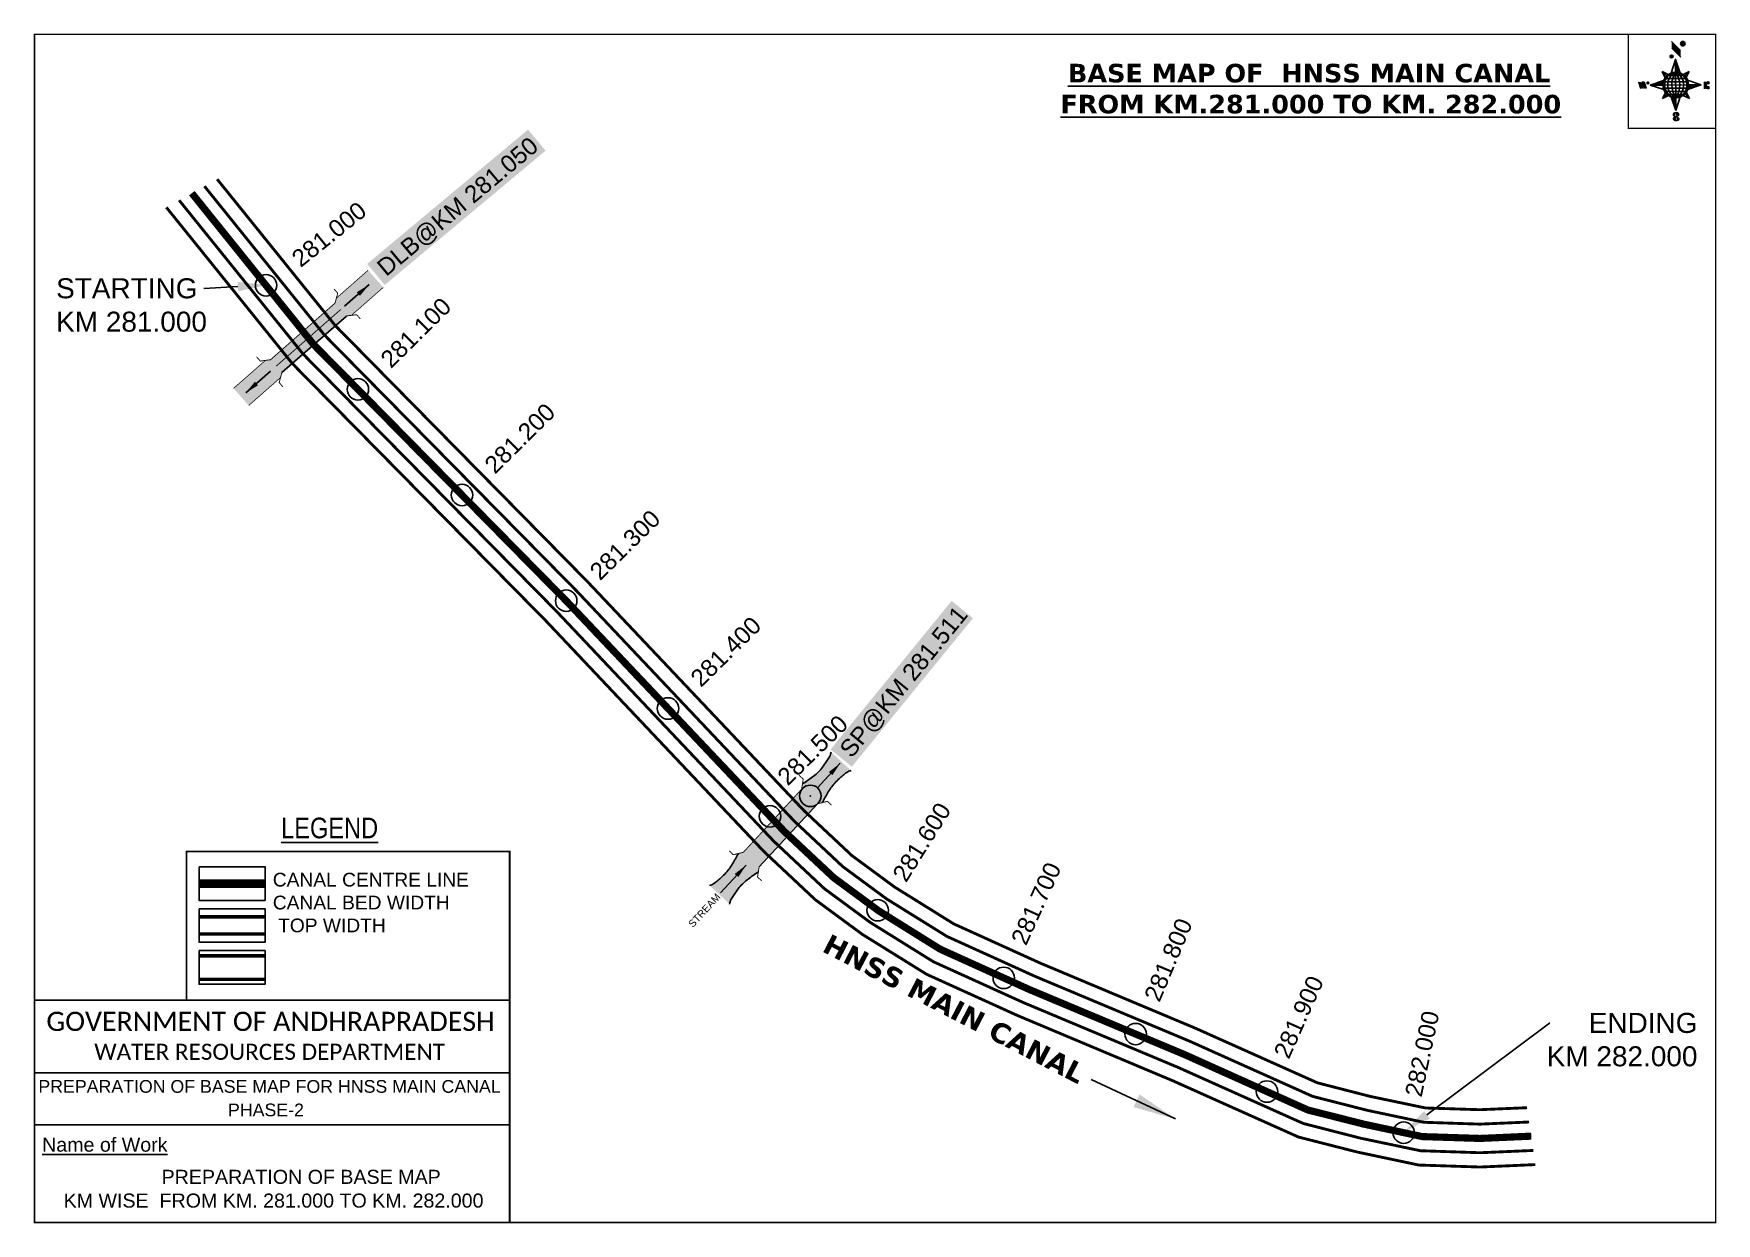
# Model space of a CAD drawing. Header units: inches. Extents: x 770108 to 771284, y 1592701 to 1593533.
import ezdxf
from ezdxf import colors
from ezdxf.entities.mleader import LeaderData, LeaderLine
from ezdxf.enums import TextEntityAlignment as Align
from ezdxf.math import Vec2, Vec3

# ---------------------------------------------------------------- set-up
doc = ezdxf.new("R2010")
doc.units = ezdxf.units.IN
doc.header["$LTSCALE"] = 15
doc.header["$MEASUREMENT"] = 0
doc.header["$PDMODE"] = 32
doc.header["$PDSIZE"] = 15
doc.linetypes.add('ACAD_ISO02W100', pattern=[15, 12, -3])
doc.linetypes.add('HIDDEN2', pattern=[0.1875, 0.125, -0.0625])
for name, color, linetype in [('AQUADUCT', 1, 'Continuous'), ('bord', 1, 'Continuous'), ('CANAL1', 7, 'Continuous'), ('CSMark', 72, 'Continuous'), ('DCBMS', 232, 'Continuous'), ('PAGE', 7, 'Continuous'), ('STRUCTURE', 5, 'Continuous'), ('TEXT', 6, 'Continuous')]:
    doc.layers.add(name, color=color, linetype=linetype)
doc.styles.add('ARIALN', font='ARIALN.TTF')
doc.styles.get("Standard").update_dxf_attribs({"font": 'arial.ttf'})
doc.dimstyles.get("Standard").update_dxf_attribs({"dimtxt": 20, "dimasz": 0.18, "dimexe": 0.18, "dimexo": 0.0625, "dimgap": 0.09, "dimtad": 0, "dimtih": 1, "dimtoh": 1, "dimdec": 4, "dimzin": 0, "dimdsep": 46, "dimtxsty": 'Standard', "dimcen": 0.09, "dimadec": 0, "dimazin": 0, "dimtfac": 1, "dimtdec": 4, "dimtofl": 0, "dimtmove": 0, "dimatfit": 3, "dimfxl": 1, "dimtolj": 1, "dimtzin": 0, "dimarcsym": 0})
pattern_1 = [(267.297113149, (-8720374.938, 50637915.138), (10.5367255337, -0.497431438), [])]
pattern_2 = [(357.297113149, (-8720374.938, 50637915.138), (0.497431438, 10.5367255337), [])]

# ---------------------------------------------------------------- blocks, each defined once
blk = doc.blocks.new('*X26')
at = {"color": 0, "linetype": 'Continuous'}
for p, q in [((6321.6, 240.5), (6322.3, 241.2)), ((6321.6, 240.3), (6322.3, 241)), ((6321.6, 240.1), (6322.3, 240.8)), ((6321.6, 239.9), (6322.4, 240.7)), ((6321.6, 239.8), (6322.4, 240.6)), ((6321.6, 239.6), (6322.5, 240.5)), ((6321.6, 239.4), (6322.5, 240.3)), ((6321.6, 239.2), (6322.6, 240.2)), ((6321.7, 239.1), (6322.6, 240.1)), ((6321.8, 240.8), (6322.4, 241.4)), ((6321.8, 239), (6322.7, 240)), ((6321.8, 239), (6322.8, 239.9)), ((6321.9, 238.9), (6322.9, 239.8)), ((6322, 238.8), (6323, 239.7)), ((6322.1, 241.3), (6322.4, 241.6)), ((6322.1, 238.7), (6323.1, 239.6)), ((6322.2, 238.6), (6323.1, 239.6)), ((6322.3, 238.5), (6323.2, 239.5)), ((6322.4, 238.5), (6323.3, 239.4)), ((6322.5, 238.4), (6323.4, 239.3)), ((6322.7, 238.4), (6323.6, 239.3)), ((6322.8, 238.3), (6323.7, 239.2)), ((6322.9, 238.3), (6323.8, 239.1)), ((6323.1, 238.2), (6323.9, 239.1)), ((6323.2, 238.2), (6324, 239)), ((6323.3, 238.2), (6324.2, 239)), ((6323.5, 238.1), (6324.3, 238.9)), ((6323.7, 238.1), (6324.4, 238.9)), ((6323.8, 238.1), (6324.6, 238.8)), ((6324.1, 238.2), (6324.7, 238.8)), ((6324.3, 238.3), (6324.9, 238.8)), ((6324.6, 238.3), (6325.1, 238.8)), ((6324.8, 238.4), (6325.2, 238.8)), ((6325.1, 238.5), (6325.4, 238.8)), ((6325.4, 238.6), (6325.6, 238.8))]:
    blk.add_line(p, q, dxfattribs=at)
blk = doc.blocks.new('*X25')
at = {"color": 0, "linetype": 'Continuous'}
for p, q in [((6324.4, 240.3), (6324.5, 240.4)), ((6324.6, 240.3), (6324.8, 240.5)), ((6324.7, 240.2), (6325, 240.5)), ((6324.8, 240.2), (6325.2, 240.6)), ((6325, 240.1), (6325.5, 240.6)), ((6325.1, 240.1), (6325.6, 240.6)), ((6325.2, 240), (6325.8, 240.6)), ((6325.3, 240), (6326, 240.6)), ((6325.4, 239.9), (6326.1, 240.6)), ((6325.5, 239.8), (6326.2, 240.5)), ((6325.6, 239.8), (6326.3, 240.5)), ((6325.7, 239.7), (6326.5, 240.4)), ((6325.9, 239.6), (6326.6, 240.3)), ((6326, 239.5), (6326.7, 240.3)), ((6326, 239.4), (6326.8, 240.2)), ((6326.1, 239.3), (6327, 240.2)), ((6326.2, 239.3), (6327.1, 240.1)), ((6326.3, 239.2), (6327.1, 240)), ((6326.4, 239.1), (6327.2, 239.9)), ((6326.5, 239), (6327.3, 239.8)), ((6326.5, 238.9), (6327.4, 239.7)), ((6326.6, 238.8), (6327.5, 239.6)), ((6326.7, 238.7), (6327.5, 239.5)), ((6326.8, 238.6), (6327.6, 239.4)), ((6326.8, 238.5), (6327.7, 239.3)), ((6326.8, 236.5), (6327.4, 237)), ((6326.9, 238.3), (6327.8, 239.2)), ((6326.9, 238.2), (6327.9, 239.1)), ((6326.9, 236.8), (6327.6, 237.4)), ((6327, 238.1), (6327.8, 239)), ((6327, 237.9), (6327.8, 238.8)), ((6327, 237.8), (6327.8, 238.6)), ((6327, 237.6), (6327.8, 238.4)), ((6327, 237.4), (6327.8, 238.2)), ((6327, 237.3), (6327.8, 238)), ((6327, 237.1), (6327.8, 237.9))]:
    blk.add_line(p, q, dxfattribs=at)
blk = doc.blocks.new('H')
at = {"layer": 'bord', "extrusion": (0.000427885, 0.004792, 0.999988)}
h = blk.add_hatch(dxfattribs=at)
h.set_pattern_fill('LINE', color=8, scale=84.387686, angle=-2.7029, style=0)
h.set_pattern_definition(pattern_2)
h.paths.add_polyline_path([(-492, 786, -0.090992), (-448, 775), (-486, 912)])
h = blk.add_hatch(dxfattribs=at)
h.set_pattern_fill('LINE', color=8, scale=84.387686, angle=-92.7029, style=0)
h.set_pattern_definition(pattern_1)
h.paths.add_polyline_path([(-625, 665, -0.090992), (-615, 710), (-751, 671)])
h = blk.add_hatch(dxfattribs=at)
h.set_pattern_fill('LINE', color=8, scale=84.387686, angle=-2.7029, style=0)
h.set_pattern_definition(pattern_2)
h.paths.add_polyline_path([(-504, 533, -0.090992), (-549, 543), (-510, 406)])
h = blk.add_hatch(dxfattribs=at)
h.set_pattern_fill('LINE', color=8, scale=84.387686, angle=-92.7029, style=0)
h.set_pattern_definition(pattern_1)
h.paths.add_polyline_path([(-246, 647), (-372, 653, -0.090992), (-382, 609)])
for p, q in [((-519, 1020, -1217), (-435, 927, -1216)), ((-516, 1087, -1217), (-432, 994, -1217)), ((-538, 774, -1216), (-487, 906, -1216)), ((-487, 906, -1216), (-493, 780, -1216)), ((-487, 906, -1216), (-448, 769, -1216)), ((-865, 701, -1215), (-847, 638, -1215)), ((-847, 700, -1215), (-829, 637, -1215)), ((-829, 699, -1215), (-811, 636, -1215)), ((-829, 699, -1215), (-811, 698, -1215)), ((-811, 698, -1215), (-794, 635, -1215)), ((-752, 665, -1215), (-615, 704, -1215)), ((-627, 794, -1216), (-567, 760, -1216)), ((-627, 794, -1216), (-584, 747, -1215)), ((-599, 731, -1215), (-627, 794, -1216)), ((-421, 753, -1216), (-359, 781, -1216)), ((-359, 781, -1216), (-405, 739, -1216)), ((-359, 781, -1216), (-392, 721, -1215)), ((-379, 693, -1215), (-246, 641, -1215)), ((-213, 669, -1215), (-217, 601, -1215)), ((-752, 665, -1215), (-625, 659, -1215)), ((-619, 614, -1215), (-752, 665, -1215)), ((-639, 526, -1214), (-606, 585, -1215)), ((-639, 526, -1214), (-593, 568, -1215)), ((-577, 553, -1215), (-639, 526, -1214)), ((-511, 400, -1214), (-549, 537, -1214)), ((-460, 533, -1215), (-511, 400, -1214)), ((-505, 527, -1214), (-511, 400, -1214)), ((-371, 513, -1214), (-431, 546, -1215)), ((-371, 513, -1214), (-414, 560, -1215)), ((-399, 576, -1215), (-371, 513, -1214)), ((-246, 641, -1215), (-383, 603, -1215)), ((-373, 647, -1215), (-246, 641, -1215)), ((-197, 600, -1215), (-194, 668, -1215))]:
    blk.add_line(p, q, dxfattribs=at)
at = {"layer": 'bord', "color": 8, "linetype": 'ByBlock', "extrusion": (0.000427885, 0.004792, 0.999988)}
for p, q in [((-375, 679, -1215), (-620, 691, -1215)), ((-386, 711, -1215), (-605, 722, -1215)), ((-411, 744, -1216), (-578, 752, -1216)), ((-493, 780, -1216), (-505, 527, -1214)), ((-373, 647, -1215), (-625, 659, -1215)), ((-378, 616, -1215), (-623, 628, -1215)), ((-392, 585, -1215), (-611, 595, -1215)), ((-420, 555, -1215), (-587, 562, -1215))]:
    blk.add_line(p, q, dxfattribs=at)
at = {"layer": 'bord', "extrusion": (0.000427885, 0.004792, 0.999988), "elevation": -1212}
for points, const_width in [([(-522, 960), (-516, 1093)], 1.61), ([(-434, 933), (-428, 1066)], 1.61), ([(-870, 707), (-846, 706)], 0.642), ([(-829, 643), (-821, 678)], 0.642), ([(-793, 641), (-782, 694)], 0.642), ([(-223, 676), (-174, 673)], 0.706), ([(-829, 643), (-855, 644)], 0.642), ([(-811, 642), (-784, 641)], 0.642), ([(-177, 605), (-226, 607)], 0.706), ([(-195, 645), (-185, 644)], 0.706)]:
    blk.add_lwpolyline(points, dxfattribs=dict(at, const_width=const_width))
for points, const_width in [([(-414, 1073, 1), (-398, 1058, 1)], 22.3), ([(-530, 950, 1), (-520, 939, 1)], 14.8), ([(-776, 697, 1), (-769, 690, 1)], 8.9), ([(-180, 618, 1), (-173, 611, 1)], 9.79), ([(-178, 667, 1), (-171, 660, 1)], 9.79), ([(-490, 362, 1), (-498, 369, 1)], 11.1), ([(-525, 322, 1), (-533, 329, 1)], 11.1)]:
    blk.add_lwpolyline(points, format="xyb", close=True, dxfattribs=dict(at, const_width=const_width))
for points in [[(-537, 317), (-531, 310), (-520, 307), (-505, 307), (-494, 310), (-486, 318), (-487, 326), (-491, 333), (-494, 336), (-503, 341), (-522, 347), (-530, 352), (-534, 355), (-537, 363), (-537, 373), (-530, 381), (-520, 384), (-504, 384), (-493, 380), (-487, 373)], [(-522, 348), (-526, 354), (-528, 361), (-528, 371), (-526, 375), (-521, 381), (-515, 384)], [(-505, 307), (-499, 312), (-497, 319), (-497, 327), (-501, 335), (-509, 343)]]:
    blk.add_lwpolyline(points, dxfattribs=at)
at = {"layer": 'bord', "extrusion": (0.000427885, 0.004792, 0.999988)}
for centre, radius in [((-406, 1065, -1212), 22.3), ((-525, 944, -1212), 14.8), ((-773, 694, -1212), 8.9), ((-498, 659, -1212), 127), ((-177, 615, -1212), 9.79), ((-174, 663, -1212), 9.79), ((-494, 365, -1212), 11.1), ((-529, 325, -1212), 11.1)]:
    blk.add_circle(centre, radius, dxfattribs=at)
at = {"layer": 'bord', "color": 8, "linetype": 'ByBlock', "extrusion": (0.000427885, 0.004792, 0.999988)}
for centre, radius, start, end in [((-482, 658, -1212), 128, 94.9254, 259.6691), ((-437, 656, -1212), 141, 113.2864, 241.308), ((-316, 651, -1212), 222, 142.5892, 212.0053), ((-560, 662, -1212), 141, 293.2864, 61.308), ((-681, 668, -1212), 222, 322.5892, 32.0053), ((-515, 660, -1212), 128, 274.9254, 79.6691)]:
    blk.add_arc(centre, radius, start, end, dxfattribs=at)
at = {"layer": 'bord', "extrusion": (0.000427885, 0.004792, 0.999988)}
for points in [[(-516, 1093, -1212), (-431, 1000, -1212), (-519, 1026, -1212), (-434, 933, -1212)], [(-864, 707, -1212), (-846, 706, -1212), (-846, 644, -1212), (-829, 643, -1212)], [(-829, 705, -1212), (-811, 704, -1212), (-811, 642, -1212), (-793, 641, -1212)], [(-193, 674, -1212), (-197, 606, -1212), (-213, 675, -1212), (-216, 607, -1212)]]:
    blk.add_solid(points, dxfattribs=at)
at = {"layer": 'bord', "extrusion": (0.000427885, 0.004792, 0.999988), "xscale": 7.977342409717546, "yscale": 7.977342408231451, "zscale": 7.977342408476333, "rotation": 138.0840426661453}
for name, p in [('*X25', (38301, -31929, -1212)), ('*X26', (38314, -31951, -1212))]:
    blk.add_blockref(name, p, dxfattribs=at)
blk = doc.blocks.new('DLB')
at = {"layer": 'STRUCTURE'}
h = blk.add_hatch(dxfattribs=at)
h.set_pattern_fill('DOTS', color=6, scale=20, angle=320.37224793, style=0)
h.paths.add_polyline_path([(769699.5, 1706950), (769699.5, 1706934), (769729.1, 1706934), (769732.1, 1706936), (769792.1, 1706936), (769795.1, 1706934), (769824.7, 1706934), (769824.7, 1706950), (769795.1, 1706950), (769792.1, 1706948), (769732.1, 1706948), (769729.1, 1706950)])
at = {"layer": 'STRUCTURE', "color": 6, "linetype": 'ACAD_ISO02W100', "ltscale": 0.5, "const_width": 0.5}
for points in [[(769699.5, 1706950), (769729.1, 1706950)], [(769795.1, 1706950), (769824.7, 1706950)], [(769699.5, 1706934), (769729.1, 1706934)], [(769795.1, 1706934), (769824.7, 1706934)]]:
    blk.add_lwpolyline(points, dxfattribs=at)
at = {"layer": 'STRUCTURE', "color": 6, "const_width": 0.628}
for points in [[(769726.1, 1706956), (769726.1, 1706952), (769732.1, 1706948), (769792.1, 1706948), (769798.1, 1706952), (769798.1, 1706956)], [(769732.1, 1706942), (769792.1, 1706942)], [(769726.1, 1706928), (769726.1, 1706932), (769732.1, 1706936), (769792.1, 1706936), (769798.1, 1706932), (769798.1, 1706928)]]:
    blk.add_lwpolyline(points, dxfattribs=at)
at = {"layer": 'STRUCTURE', "color": 6}
blk.add_lwpolyline([(769732.1, 1706936), (769792.1, 1706936)], dxfattribs=at)
blk.add_lwpolyline([(769732.1, 1706936), (769792.1, 1706936)], dxfattribs=at)
at = {"layer": 'STRUCTURE', "color": 0}
blk.add_circle((769762.1, 1706942), 1.8, dxfattribs=at)
for points in [[(769703.8, 1706942), (769726.7, 1706942)], [(769818.6, 1706942), (769795.7, 1706942)]]:
    blk.add_leader(points, dimstyle='Standard', override={"dimasz": 10, "dimgap": 0.09, "dimtad": 0}, dxfattribs=at)
blk = doc.blocks.new('SP')
at = {"layer": 'STRUCTURE'}
h = blk.add_hatch(dxfattribs=at)
h.set_pattern_fill('DASH', color=256, scale=8, style=0)
edge = h.paths.add_edge_path()
edge.add_spline(control_points=[(769825.7, 1706742.1), (769825.3, 1706741.8), (769823.8, 1706740.8), (769820.9, 1706740.3), (769817, 1706739.7), (769811.4, 1706738.9), (769804, 1706739.7), (769798.4, 1706741), (769795.6, 1706741.6)], knot_values=[0, 0, 0, 0, 1.613557, 5.24513, 8.624976, 13.470124, 22.190216, 30.746377, 30.746377, 30.746377, 30.746377], degree=3, periodic=0)
edge.add_line((769795.6, 1706741.6), (769792.6, 1706739.6))
edge.add_line((769792.6, 1706739.6), (769732.6, 1706739.6))
edge.add_line((769732.6, 1706739.6), (769729.6, 1706741.6))
edge.add_spline(control_points=[(769729.6, 1706741.6), (769726.9, 1706740.9), (769721.3, 1706739.5), (769713.9, 1706738.5), (769708.3, 1706739.1), (769704.4, 1706739.6), (769701.5, 1706740), (769700, 1706741), (769699.5, 1706741.3)], knot_values=[0, 0, 0, 0, 8.556161, 17.276253, 22.121402, 25.501247, 29.13282, 30.746377, 30.746377, 30.746377, 30.746377], degree=3, periodic=0)
edge.add_line((769699.5, 1706741.3), (769699.5, 1706722.1))
edge.add_spline(control_points=[(769699.5, 1706722.1), (769700, 1706722.4), (769701.4, 1706723.4), (769704.3, 1706724), (769708.2, 1706724.5), (769713.8, 1706725.3), (769721.2, 1706724.5), (769726.8, 1706723.3), (769729.6, 1706722.6)], knot_values=[0, 0, 0, 0, 1.613557, 5.24513, 8.624976, 13.470124, 22.190216, 30.746377, 30.746377, 30.746377, 30.746377], degree=3, periodic=0)
edge.add_line((769729.6, 1706722.6), (769732.6, 1706724.6))
edge.add_line((769732.6, 1706724.6), (769792.6, 1706724.6))
edge.add_line((769792.6, 1706724.6), (769795.6, 1706722.6))
edge.add_spline(control_points=[(769795.6, 1706722.6), (769798.4, 1706723.3), (769803.9, 1706724.8), (769811.3, 1706725.8), (769817, 1706725.1), (769820.9, 1706724.7), (769823.8, 1706724.2), (769825.2, 1706723.3), (769825.7, 1706723)], knot_values=[0, 0, 0, 0, 8.556161, 17.276253, 22.121402, 25.501247, 29.13282, 30.746377, 30.746377, 30.746377, 30.746377], degree=3, periodic=0)
edge.add_line((769825.7, 1706723), (769825.7, 1706742.1))
h.paths.add_polyline_path([(769764.2, 1706732.1, -1), (769761.1, 1706732.1, -1)], flags=0)
h.paths.add_polyline_path([(769761.1, 1706732.1, 1), (769764.2, 1706732.1, 1)], flags=16)
at = {"layer": 'STRUCTURE', "const_width": 0.628}
for points in [[(769726.6, 1706747.6), (769726.6, 1706743.6), (769732.6, 1706739.6), (769792.6, 1706739.6), (769798.6, 1706743.6), (769798.6, 1706747.6)], [(769726.6, 1706716.6), (769726.6, 1706720.6), (769732.6, 1706724.6), (769792.6, 1706724.6), (769798.6, 1706720.6), (769798.6, 1706716.6)]]:
    blk.add_lwpolyline(points, dxfattribs=at)
at = {"layer": 'STRUCTURE', "color": 3}
blk.add_lwpolyline([(769732.6, 1706724.6), (769792.6, 1706724.6)], dxfattribs=at)
blk.add_lwpolyline([(769732.6, 1706724.6), (769792.6, 1706724.6)], dxfattribs=at)
at = {"layer": 'STRUCTURE', "color": 0}
blk.add_circle((769762.6, 1706732.1), 1.55, dxfattribs=at)
at = {"layer": 'STRUCTURE'}
for points in [[(769699.5, 1706741.3), (769700.9, 1706740.5), (769704.4, 1706739.6), (769707.8, 1706739.2), (769712.6, 1706738.8), (769721.3, 1706739.7), (769729.6, 1706741.6)], [(769825.7, 1706742.1), (769824.3, 1706741.3), (769820.8, 1706740.3), (769817.5, 1706739.8), (769812.7, 1706739.2), (769804, 1706739.9), (769795.6, 1706741.6)], [(769699.5, 1706722.1), (769700.9, 1706723), (769704.4, 1706724), (769707.7, 1706724.5), (769712.5, 1706725), (769721.2, 1706724.4), (769729.6, 1706722.6)], [(769825.7, 1706723), (769824.3, 1706723.8), (769820.8, 1706724.7), (769817.4, 1706725.1), (769812.6, 1706725.5), (769803.9, 1706724.6), (769795.6, 1706722.6)]]:
    blk.add_spline(points, degree=3, dxfattribs=at)
at = {"layer": 'STRUCTURE', "color": 0}
blk.add_text('STREAM', height=5, dxfattribs=at).set_placement((769684.3, 1706732.1), align=Align.MIDDLE_CENTER)
for points in [[(769727.4, 1706732.1), (769700.8, 1706732.1)], [(769824.4, 1706732.1), (769800.5, 1706732.1)]]:
    blk.add_leader(points, dimstyle='Standard', override={"dimasz": 10, "dimgap": 0.09, "dimtad": 0}, dxfattribs=at)

msp = doc.modelspace()

# ---------------------------------------------------------------- linework, layer by layer
at = {"layer": 'CANAL1', "color": 200, "const_width": 2}
for points in [[(770236.3, 1593431.3), (770318.7, 1593329.1), (770495.3, 1593149.7), (770646.7, 1592989.5), (770680.1, 1592958.2), (770709.8, 1592936.3), (770751.2, 1592910.5), (770812, 1592882.9), (770920.4, 1592837.4), (771005.5, 1592799.3), (771042.4, 1592789.8), (771081.1, 1592781.7), (771119.1, 1592780.5), (771152.1, 1592781.9)], [(770200.8, 1593411.6), (770288.8, 1593302.4), (770466.6, 1593121.9), (770618.5, 1592961.1), (770654.4, 1592927.4), (770687.4, 1592903.1), (770732.3, 1592875.2), (770796, 1592846.3), (770904.5, 1592800.7), (770992.2, 1592761.4), (771033.3, 1592750.9), (771076.3, 1592741.8), (771119.3, 1592740.4), (771157.8, 1592742.1)]]:
    msp.add_lwpolyline(points, dxfattribs=at)
at = {"layer": 'CANAL1', "color": 1, "linetype": 'HIDDEN2', "ltscale": 8, "const_width": 5}
msp.add_lwpolyline([(770218.6, 1593421.5), (770303.7, 1593315.7), (770334.7, 1593284.3), (770480.9, 1593135.8), (770622.8, 1592985.7), (770632.6, 1592975.3), (770667.3, 1592942.8), (770698.6, 1592919.7), (770741.7, 1592892.8), (770804, 1592864.6), (770912.5, 1592819.1), (770998.8, 1592780.3), (771037.9, 1592770.4), (771078.7, 1592761.7), (771119.2, 1592760.4), (771155, 1592762)], dxfattribs=at)
at = {"layer": 'CANAL1', "color": 5, "const_width": 2}
for points in [[(770227.4, 1593426.4), (770311.2, 1593322.4), (770488.1, 1593142.8), (770639.7, 1592982.4), (770673.7, 1592950.5), (770704.2, 1592928), (770746.5, 1592901.7), (770808, 1592873.8), (770916.4, 1592828.3), (771002.2, 1592789.8), (771040.2, 1592780.1), (771079.9, 1592771.7), (771119.1, 1592770.4), (771153.5, 1592771.9)], [(770209.7, 1593416.6), (770296.3, 1593309.1), (770473.7, 1593128.9), (770625.5, 1592968.2), (770660.8, 1592935.1), (770693, 1592911.4), (770737, 1592884), (770800, 1592855.4), (770908.5, 1592809.9), (770995.5, 1592770.9), (771035.6, 1592760.6), (771077.5, 1592751.8), (771119.3, 1592750.4), (771156.4, 1592752)]]:
    msp.add_lwpolyline(points, dxfattribs=at)
at = {"layer": 'CANAL1', "color": 1, "linetype": 'HIDDEN2', "ltscale": 100, "const_width": 6, "elevation": -0.4}
msp.add_lwpolyline([(770269.8, 1592938.6), (770223.7, 1592938.6)], dxfattribs=at)
at = {"layer": 'CANAL1', "color": 5, "const_width": 2.4, "elevation": -0.4}
for points in [[(770269.8, 1592915.4), (770223.7, 1592915.4)], [(770269.8, 1592903.4), (770223.7, 1592903.4)]]:
    msp.add_lwpolyline(points, dxfattribs=at)
at = {"layer": 'CANAL1', "color": 200, "const_width": 2.4, "elevation": -0.4}
for points in [[(770269.8, 1592888.1), (770223.7, 1592888.1)], [(770269.8, 1592871.7), (770223.7, 1592871.7)]]:
    msp.add_lwpolyline(points, dxfattribs=at)
at = {"layer": 'CSMark', "color": 3}
for p in [(770270.5, 1593357.1), (770407.5, 1593210.4), (770480.3, 1593136.5), (770551.5, 1593061.1), (770698.1, 1592920), (770786.2, 1592872.7), (770878.4, 1592833.4), (770970.2, 1592793.2), (771065.8, 1592764.4)]:
    msp.add_point(p, dxfattribs=at)
at = {"layer": 'CSMark'}
for p in [(770334.7, 1593284.3), (770651, 1593000), (770622.8, 1592985.7)]:
    msp.add_point(p, dxfattribs=at)
at = {"layer": 'PAGE', "const_width": 1}
msp.add_lwpolyline([(770108.6, 1592701.6), (771283.9, 1592701.6), (771283.9, 1593532.6), (770108.6, 1593532.6), (770108.6, 1592701.6)], dxfattribs=at)
at = {"layer": 'PAGE'}
for points, const_width in [([(771283.9, 1593532.6), (771222.8, 1593532.6), (771222.8, 1593466.9), (771283.9, 1593466.9)], 1), ([(770214.9, 1592961.1), (770440.8, 1592961.1), (770440.8, 1592857.2), (770214.9, 1592857.2)], 1.2), ([(770108.6, 1592857.2), (770440.8, 1592857.2), (770440.8, 1592701.6), (770108.6, 1592701.6)], 1.2)]:
    msp.add_lwpolyline(points, close=True, dxfattribs=dict(at, const_width=const_width))
at = {"layer": 'PAGE', "elevation": -0.4}
for points in [[(770223.7, 1592950.4), (770269.8, 1592950.4), (770269.8, 1592926.9), (770223.7, 1592926.9)], [(770223.7, 1592921.1), (770269.8, 1592921.1), (770269.8, 1592897.6), (770223.7, 1592897.6)], [(770223.7, 1592891.8), (770269.8, 1592891.8), (770269.8, 1592868.3), (770223.7, 1592868.3)]]:
    msp.add_lwpolyline(points, close=True, dxfattribs=at)
at = {"layer": 'PAGE'}
for points in [[(770108.6, 1592806.3), (770440.8, 1592806.3)], [(770108.6, 1592769.9), (770440.8, 1592769.9)]]:
    msp.add_lwpolyline(points, dxfattribs=at)

# ---------------------------------------------------------------- block references
at = {"layer": 'AQUADUCT', "color": 1, "xscale": 0.0703495379661093, "yscale": 0.07034953800030053, "zscale": 0.07034953795990817, "rotation": 3.078330607406165}
msp.add_blockref('H', (771293.5, 1593453.2, 85.4), dxfattribs=at)
at = {"layer": 'STRUCTURE', "color": 0}
for name, p, rotation in [('DLB', (1318091.3, -197240.9), 41.28404091769158), ('SP', (1502556.3, -130319.6), 47.28822582228891)]:
    msp.add_blockref(name, p, dxfattribs=dict(at, rotation=rotation))

# ---------------------------------------------------------------- texts
at = {"layer": 'CANAL1', "insert": (770664.1, 1592904.4), "char_height": 14, "width": 205.129, "attachment_point": 1, "rotation": 332.5443}
msp.add_mtext('\\pi0.96322;{\\fVerdana|b1|i0|c0|p34;HNSS MAIN CANAL}', dxfattribs=at)
at = {"layer": 'CSMark', "color": 1}
for s, rotation, p in [('281.000', 38.8215, (770290.9, 1593373.8)), ('281.200', 44.5638, (770426.3, 1593228.9)), ('281.300', 44.5638, (770499.8, 1593154.3)), ('281.400', 44.5638, (770570.3, 1593079.7)), ('281.600', 58.0707, (770712.8, 1592942)), ('281.700', 65.6146, (770796.3, 1592897.1)), ('281.800', 67.2364, (770889.5, 1592857.4)), ('281.900', 65.847, (770980, 1592817.7)), ('282.000', 78.0596, (771072.4, 1592790))]:
    msp.add_text(s, height=12, rotation=rotation, dxfattribs=at).set_placement(p, align=Align.MIDDLE_LEFT)
at = {"layer": 'CSMark'}
for s, p in [('281.100', (770353.6, 1593302.8)), ('281.500', (770631, 1593010.8))]:
    msp.add_text(s, height=12, rotation=44.5638, dxfattribs=at).set_placement(p, align=Align.MIDDLE_LEFT)
at = {"layer": 'PAGE', "extrusion": (0.000201441, 0.004807, 0.999988), "style": 'ARIALN'}
msp.add_text('%%ULEGEND', height=14.4, rotation=359.9999, dxfattribs=at).set_placement((770314.9, 1592958.4, 7812.3), align=Align.MIDDLE)
at = {"layer": 'PAGE', "extrusion": (0.000201441, 0.004807, 0.999988)}
for s, height, p in [('PREPARATION OF BASE MAP FOR HNSS MAIN CANAL', 8.878, (770111.3, 1592773.2, 7811.4)), ('%%UName of Work', 9.822, (770113.9, 1592732, 7810.1))]:
    msp.add_text(s, height=height, rotation=359.9999, dxfattribs=at).set_placement(p)
for s, height, p in [('PHASE-2', 8.88, (770270.4, 1592761.2, 7811.4)), ('PREPARATION OF BASE MAP', 9.822, (770295, 1592714.4, 7810.1)), ('KM WISE  FROM KM. 281.000 TO KM. 282.000', 9.822, (770275.7, 1592697.8, 7810.1))]:
    msp.add_text(s, height=height, rotation=359.9999, dxfattribs=at).set_placement(p, align=Align.MIDDLE_CENTER)
at = {"layer": 'PAGE', "extrusion": (0.000201441, 0.004807, 0.999988), "attachment_point": 1, "text_direction": (1, -1e-06, -0.000201)}
for s, insert, char_height, width in [('CANAL CENTRE LINE CANAL BED WIDTH {\\H2.3717x; }\\P TOP WIDTH{\\H1.9152x; }', (770275.2, 1592946.2, -0.4), 9.6, 168.926), ('\\pi3.5885;{\\fCalibri|b0|i0|c0|p34;\\H1.3333x;GOVERNMENT OF ANDHRAPRADESH\\P\\pi37.073;\\H0.83998x;WATER RESOURCES DEPARTMENT}', (770113.3, 1592849, -1.3), 10.059, 321.276)]:
    msp.add_mtext(s, dxfattribs=dict(at, insert=insert, char_height=char_height, width=width))
at = {"layer": 'STRUCTURE', "color": 5, "char_height": 12, "attachment_point": 1, "bg_fill": 1, "box_fill_scale": 1.3, "bg_fill_color": 7, "bg_fill_true_color": 16777215, "bg_fill_transparency": 4390977}
for s, insert, width, rotation in [('\\pi0.70666;DLB@KM 281.050', (770346.2, 1593371.6), 139.348, 39.8652), ('\\pi0.43653;SP@KM 281.511', (770670.2, 1593033), 126.824, 50.8273)]:
    msp.add_mtext(s, dxfattribs=dict(at, insert=insert, width=width, rotation=rotation))
at = {"layer": 'TEXT', "color": 1, "insert": (770809.3, 1593512), "char_height": 13, "width": 379.826, "attachment_point": 1}
msp.add_mtext('\\pi21.755;{\\fVerdana|b1|i0|c0|p34;\\LBASE MAP OF  HNSS MAIN CANAL \\P\\pi16.508;FROM KM.281.000 TO KM. 282.000}', dxfattribs=at)

# ---------------------------------------------------------------- leaders
at = {"layer": 'CANAL1'}
msp.add_leader([(770906.2, 1592774), (770847.3, 1592801.7)], dimstyle='Standard', override={"dimasz": 30, "dimgap": 0.09, "dimtad": 0}, dxfattribs=at)
at = {"layer": 'DCBMS', "color": 5}
ml = msp.add_multileader_mtext('Standard', dxfattribs=at)
ml.set_content('STARTING\\PKM 281.000', color=5)
ml.set_leader_properties()
ml.build(insert=Vec2(0, 0))
ml.multileader.update_dxf_attribs({"dogleg_length": 0.36, "arrow_head_size": 20})
ctx = ml.context
ctx.base_point, ctx.char_height, ctx.arrow_head_size, ctx.landing_gap_size, ctx.plane_origin = Vec3(770123.6, 1593354.9), 14, 20, 0.09, Vec3(770294.5, 1593427.7)
notes = []
notes.append((ctx, [(0, (1, 1, 0), (770227.3, 1593354.9), (-1, 0), 0.36, [(0, [(770270.8, 1593357.3)], 0, [])])]))
ctx.mtext.insert, ctx.mtext.flow_direction = Vec3(770123.7, 1593362), 5
for ctx, leaders in notes:
    for number, flags, end, landing, length, lines in leaders:
        leader = LeaderData()
        leader.index, (leader.has_last_leader_line, leader.has_dogleg_vector, leader.attachment_direction) = number, flags
        leader.last_leader_point, leader.dogleg_vector, leader.dogleg_length = Vec3(end), Vec3(landing), length
        for number, points, colour, breaks in lines:
            line = LeaderLine()
            line.index, line.vertices, line.color, line.breaks = number, Vec3.list(points), colors.encode_raw_color(colour), breaks
            leader.lines.append(line)
        ctx.leaders.append(leader)

# ---------------------------------------------------------------- next in the draw order: leaders
ml = msp.add_multileader_mtext('Standard', dxfattribs=at)
ml.set_content('ENDING \\PKM 282.000', color=5)
ml.set_leader_properties()
ml.build(insert=Vec2(0, 0))
ml.multileader.update_dxf_attribs({"dogleg_length": 0.36, "arrow_head_size": 20})
ctx = ml.context
ctx.base_point, ctx.char_height, ctx.arrow_head_size, ctx.landing_gap_size, ctx.plane_origin = Vec3(771168, 1592841.1), 14, 20, 0.09, Vec3(771311.7, 1593053.4)
ctx.text_align_type = 2
notes = []
notes.append((ctx, [(1, (1, 1, 0), (771167.7, 1592841.1), (1, 0), 0.36, [(0, [(771066, 1592764.9)], 0, [])])]))
ctx.mtext.insert, ctx.mtext.width, ctx.mtext.alignment, ctx.mtext.flow_direction = Vec3(771271.2, 1592848.2), 109.049, 3, 5
ctx.mtext.has_bg_fill, ctx.mtext.bg_color, ctx.mtext.bg_scale_factor, ctx.mtext.bg_transparency, ctx.mtext.use_window_bg_color = 1, -1027028792, 1.5, 0, 1
for ctx, leaders in notes:
    for number, flags, end, landing, length, lines in leaders:
        leader = LeaderData()
        leader.index, (leader.has_last_leader_line, leader.has_dogleg_vector, leader.attachment_direction) = number, flags
        leader.last_leader_point, leader.dogleg_vector, leader.dogleg_length = Vec3(end), Vec3(landing), length
        for number, points, colour, breaks in lines:
            line = LeaderLine()
            line.index, line.vertices, line.color, line.breaks = number, Vec3.list(points), colors.encode_raw_color(colour), breaks
            leader.lines.append(line)
        ctx.leaders.append(leader)

doc.saveas('drawing.dxf')
